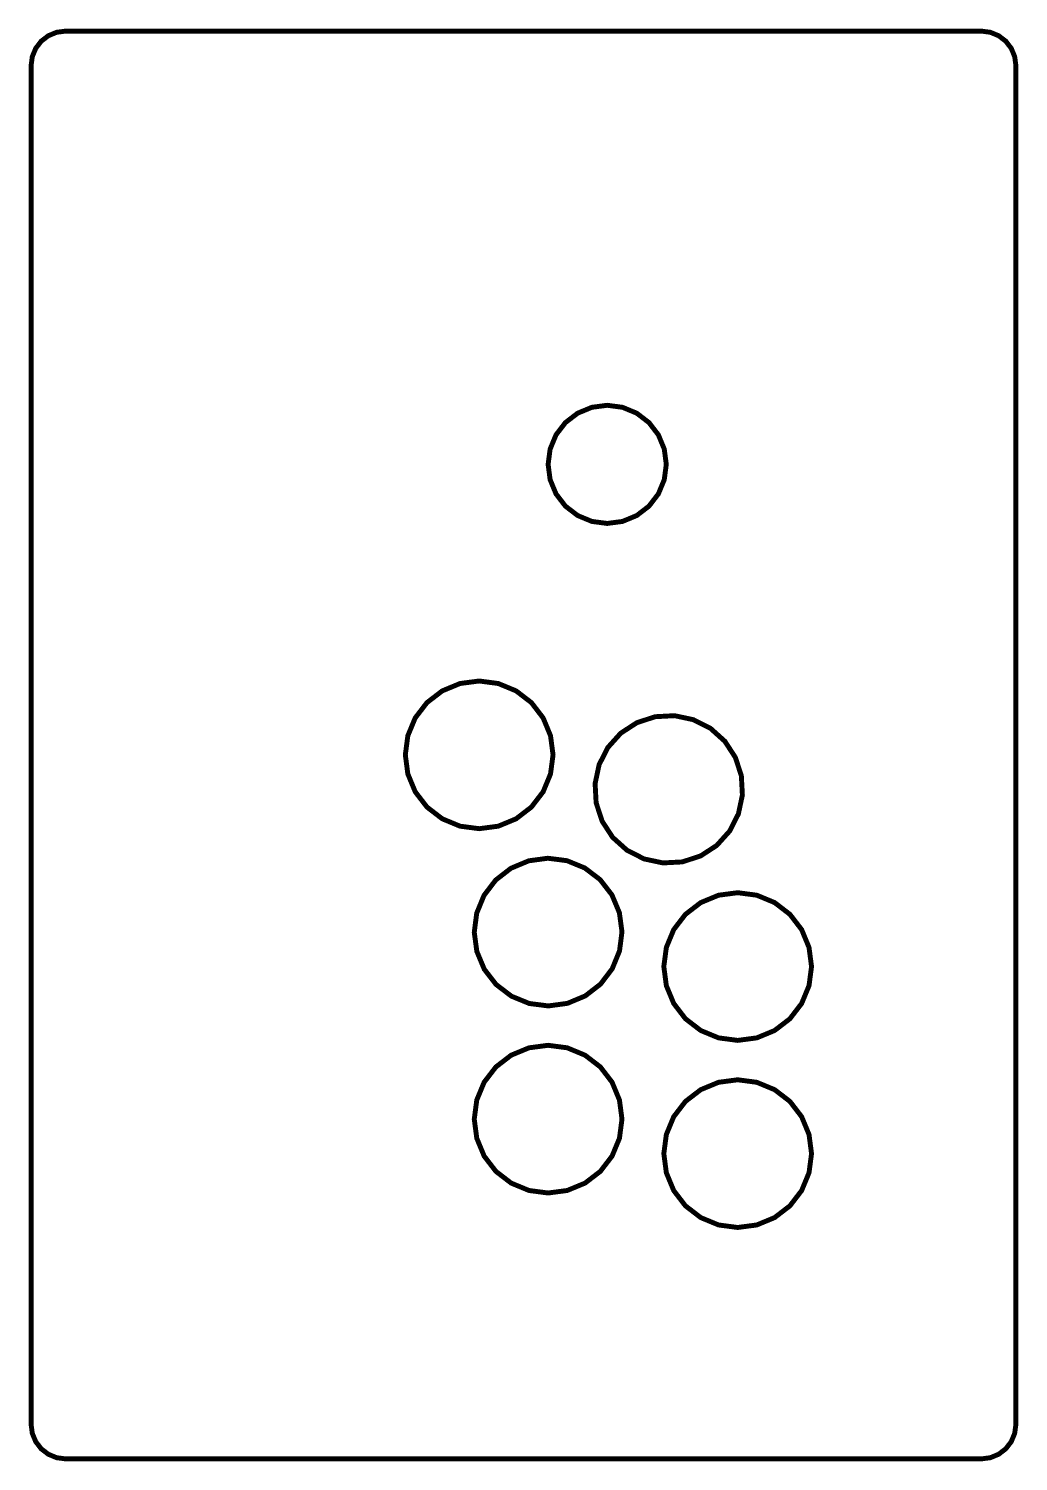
# Model space of a CAD drawing. Extents: x 0.4 to 8.3, y 0.4 to 11.8.
import ezdxf

# ---------------------------------------------------------------- set-up
doc = ezdxf.new("R2010")
doc.units = 0
doc.layers.get('0').update_dxf_attribs({"linetype": 'CONTINUOUS'})

msp = doc.modelspace()

# ---------------------------------------------------------------- linework, layer by layer
at = {"color": 5, "const_width": 0.03937}
for points in [[(0.669271, 0.397299), (7.99214, 0.397299), (8.06347, 0.406685), (8.12993, 0.434244), (8.18701, 0.478028), (8.23079, 0.535101), (8.25831, 0.601563), (8.26774, 0.672906), (8.26774, 11.5391), (8.25831, 11.6103), (8.23079, 11.6768), (8.18701, 11.7339), (8.12993, 11.7777), (8.06347, 11.8052), (7.99214, 11.8146), (0.669271, 11.8146), (0.597982, 11.8052), (0.531521, 11.7777), (0.474393, 11.7339), (0.43061, 11.6768), (0.403103, 11.6103), (0.393718, 11.5391), (0.393718, 0.672906), (0.403103, 0.601563), (0.43061, 0.535101), (0.474393, 0.478028), (0.531521, 0.434244), (0.597982, 0.406685), (0.669271, 0.397299)], [(5.47244, 8.35004), (5.45632, 8.22781), (5.40913, 8.11382), (5.3341, 8.016), (5.23622, 7.94092), (5.12229, 7.89372), (5, 7.87761), (4.87771, 7.89372), (4.76378, 7.94092), (4.6659, 8.016), (4.59088, 8.11382), (4.54368, 8.22781), (4.52756, 8.35004), (4.54368, 8.47233), (4.59088, 8.58626), (4.6659, 8.68414), (4.76378, 8.75922), (4.87771, 8.80643), (5, 8.82249), (5.12229, 8.80643), (5.23622, 8.75922), (5.3341, 8.68414), (5.40913, 8.58626), (5.45632, 8.47233), (5.47244, 8.35004)], [(4.54682, 5.8744), (4.52756, 5.8279), (4.48779, 5.73193), (4.39393, 5.60965), (4.27165, 5.51579), (4.12924, 5.45682), (3.9764, 5.43668), (3.82351, 5.45682), (3.6811, 5.51579), (3.55881, 5.60965), (3.46496, 5.73193), (3.40593, 5.8744), (3.38585, 6.02724), (3.40593, 6.18007), (3.46496, 6.32249), (3.55881, 6.44482), (3.6811, 6.53868), (3.82351, 6.59765), (3.9764, 6.61778), (4.12924, 6.59765), (4.27165, 6.53868), (4.39393, 6.44482), (4.48779, 6.32249), (4.52756, 6.22657), (4.54682, 6.18007), (4.56694, 6.02724), (4.54682, 5.8744)], [(4.97542, 6.02724), (5.00532, 6.08594), (5.1084, 6.20057), (5.23768, 6.28456), (5.38428, 6.33225), (5.53825, 6.34039), (5.68901, 6.30838), (5.82644, 6.23844), (5.94103, 6.13536), (6.02507, 6.00608), (6.07275, 5.85949), (6.08089, 5.70551), (6.04889, 5.55474), (5.97894, 5.41732), (5.87582, 5.30274), (5.74658, 5.21869), (5.59999, 5.17101), (5.44601, 5.16287), (5.29519, 5.19488), (5.15782, 5.26481), (5.04324, 5.36794), (4.95921, 5.49718), (4.91151, 5.64378), (4.90338, 5.79775), (4.93539, 5.94857), (4.97542, 6.02724)], [(4.52983, 4.01937), (4.52756, 4.01964), (4.3769, 4.0389), (4.23426, 4.09733), (4.1116, 4.19075), (4.01725, 4.31267), (3.95774, 4.45486), (3.93701, 4.60764), (3.95654, 4.76058), (4.01503, 4.90321), (4.1084, 5.02588), (4.23031, 5.12022), (4.37256, 5.17974), (4.52528, 5.20047), (4.52756, 5.20014), (4.67822, 5.18093), (4.82086, 5.12244), (4.94353, 5.02908), (5.03787, 4.90712), (5.09739, 4.76492), (5.11811, 4.61214), (5.09858, 4.45925), (5.04736, 4.33431), (5.0401, 4.31657), (4.94672, 4.1939), (4.82476, 4.09961), (4.68257, 4.0401), (4.52983, 4.01937)], [(5.47288, 4.18147), (5.45275, 4.33431), (5.47288, 4.48714), (5.5319, 4.62961), (5.62571, 4.7519), (5.74804, 4.84576), (5.89046, 4.90474), (6.04329, 4.92486), (6.19613, 4.90474), (6.3386, 4.84576), (6.46089, 4.7519), (6.55474, 4.62961), (6.61372, 4.48714), (6.63385, 4.33431), (6.61372, 4.18147), (6.55474, 4.03907), (6.46089, 3.91672), (6.3386, 3.82286), (6.19613, 3.76389), (6.04329, 3.74376), (5.89046, 3.76389), (5.74804, 3.82286), (5.62571, 3.91672), (5.5319, 4.03907), (5.47288, 4.18147)], [(4.52756, 2.52344), (4.37472, 2.54357), (4.23226, 2.60254), (4.10997, 2.6964), (4.01611, 2.81874), (3.95714, 2.96115), (3.93701, 3.11399), (3.95714, 3.26682), (4.01611, 3.40929), (4.10997, 3.53157), (4.23226, 3.62543), (4.37472, 3.6844), (4.52756, 3.70454), (4.68039, 3.6844), (4.82281, 3.62543), (4.94515, 3.53157), (5.03901, 3.40929), (5.09799, 3.26682), (5.11811, 3.11399), (5.09799, 2.96115), (5.03901, 2.81874), (4.94515, 2.6964), (4.82281, 2.60254), (4.68039, 2.54357), (4.52756, 2.52344)], [(6.04329, 2.24772), (5.89046, 2.26785), (5.74804, 2.32682), (5.62571, 2.42068), (5.5319, 2.54297), (5.47288, 2.68539), (5.45275, 2.83826), (5.47288, 2.9911), (5.5319, 3.13351), (5.62571, 3.25586), (5.74804, 3.34967), (5.89046, 3.40869), (6.04329, 3.42882), (6.19613, 3.40869), (6.3386, 3.34967), (6.46089, 3.25586), (6.55474, 3.13351), (6.61372, 2.9911), (6.63385, 2.83826), (6.61372, 2.68539), (6.55474, 2.54297), (6.46089, 2.42068), (6.3386, 2.32682), (6.19613, 2.26785), (6.04329, 2.24772)]]:
    msp.add_lwpolyline(points, close=True, dxfattribs=at)

doc.saveas('drawing.dxf')
